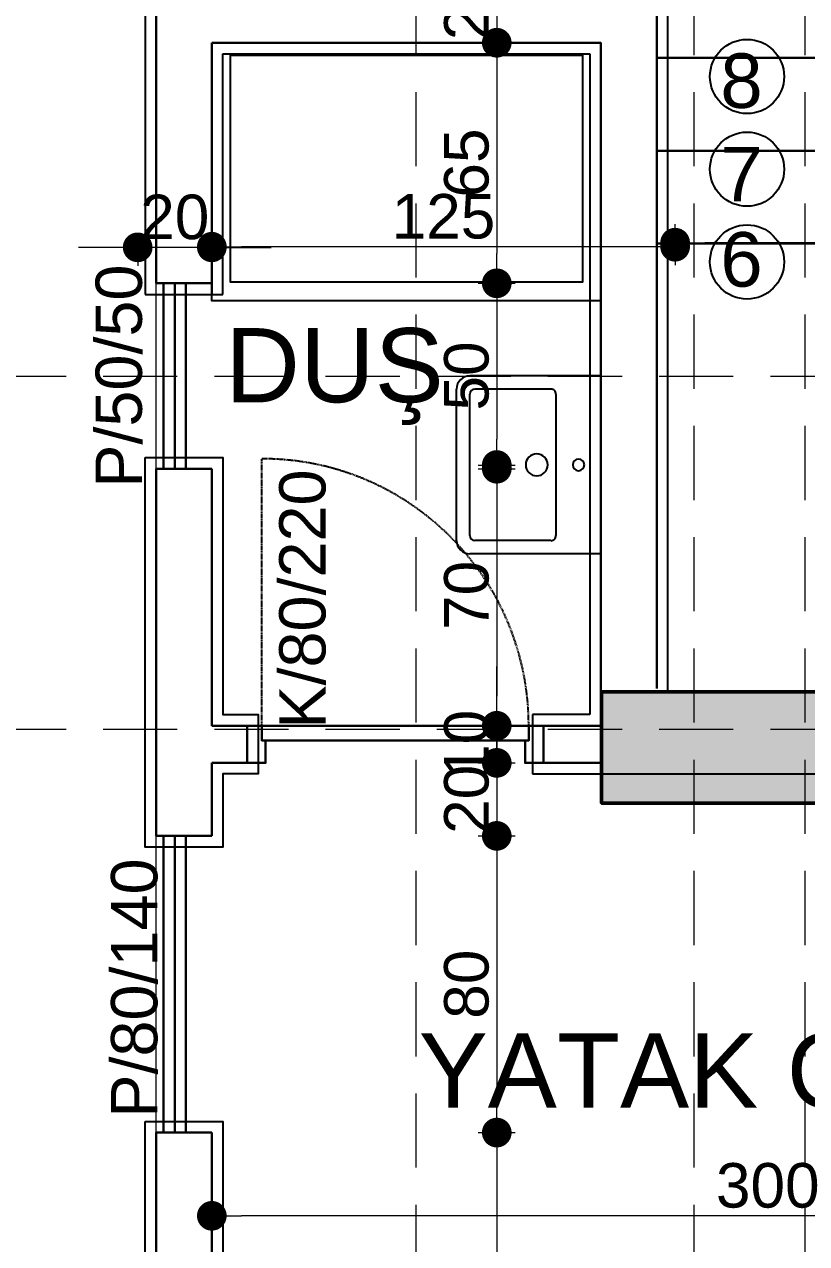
# Model space of a CAD drawing. Header units: millimetres. Extents: x 38129 to 72024, y -56282 to 16512.
# Drawn here: x 51147.9 to 51359, y -44474.2 to -44145.5 of the extents above; entities that cross this region are included whole.
import ezdxf

# ---------------------------------------------------------------- set-up
doc = ezdxf.new("R2010")
doc.units = ezdxf.units.MM
doc.linetypes.add('HIDDEN', pattern=[0.375, 0.25, -0.125])
for name, color, linetype, lineweight in [('AKS', 55, 'HIDDEN', 0), ('COLUMN4', 3, 'Continuous', 50), ('DIŞÖLÇÜ', 37, 'Continuous', 0), ('DUVAR', 255, 'Continuous', 30), ('KAPI', 4, 'Continuous', 30), ('M', 210, 'Continuous', 30), ('mahal', 7, 'Continuous', 5), ('pencere', 195, 'Continuous', 30), ('pencere+KAPI', 1, 'Continuous', 0), ('TARAMA', 252, 'Continuous', 0), ('ölçü İÇ', 31, 'Continuous', 0)]:
    doc.layers.add(name, color=color, linetype=linetype, lineweight=lineweight)
for name, color, linetype in [('HIDDEN', 1, 'HIDDEN'), ('sıva', 41, 'Continuous'), ('tefriş', 42, 'Continuous')]:
    doc.layers.add(name, color=color, linetype=linetype)
doc.styles.add('icdisolcu_yazi', font='arial.ttf')
doc.styles.get("Standard").update_dxf_attribs({"font": 'arial.ttf'})
doc.styles.add('style1', font='arial.ttf')
doc.dimstyles.new('İç Ölçü', dxfattribs={"dimtxt": 12, "dimasz": 8, "dimexe": 5, "dimexo": 0, "dimgap": 2, "dimtad": 1, "dimdec": 0, "dimzin": 12, "dimdsep": 46, "dimtxsty": 'icdisolcu_yazi', "dimblk": 'DOT', "dimcen": 8, "dimdle": 5, "dimclrd": 256, "dimclre": 256, "dimclrt": 7, "dimadec": 0, "dimazin": 3, "dimtfac": 1, "dimtdec": 0, "dimtix": 1, "dimtmove": 2, "dimatfit": 3, "dimldrblk": 'DOT', "dimfxl": 0, "dimtolj": 1, "dimtzin": 0, "dimlwd": -1, "dimlwe": -1, "dimarcsym": 0})

# ---------------------------------------------------------------- blocks, each defined once
blk = doc.blocks.new('*U11')
for p, q in [((4, 0), (0, 0)), ((76, 0), (80, 0))]:
    blk.add_line(p, q)
blk.add_lwpolyline([(4, 0), (76, 0), (76, -4), (4, -4)], close=True)
for points in [[(0, -10), (5, -10), (5, -4)], [(80, -10), (75, -10), (75, -4)]]:
    blk.add_lwpolyline(points)
at = {"layer": 'DUVAR'}
for p, q in [((0, 0), (0, -10)), ((80, 0), (80, -10))]:
    blk.add_line(p, q, dxfattribs=at)
at = {"layer": 'HIDDEN'}
blk.add_line((4, 0), (4, 72), dxfattribs=at)
blk.add_arc((4, 0), 72, 0, 90, dxfattribs=at)
blk = doc.blocks.new('A$C5F901649')
at = {"layer": 'tefriş'}
for p, q in [((3, 32.48), (37, 32.48)), ((0, 0), (0, 29.48)), ((2.97, 11.25), (3, 28.35)), ((4.12, 29.48), (35.88, 29.48)), ((37.03, 11.25), (37, 28.35)), ((40, 0), (40, 29.48)), ((35.91, 10.13), (4.09, 10.13)), ((0, 0), (20, 0)), ((40, 0), (20, 0))]:
    blk.add_line(p, q, dxfattribs=at)
for centre, radius, start, end in [((3, 29.48), 3, 90, 180), ((37, 29.48), 3, 0, 90), ((4.12, 28.35), 1.13, 90, 179.9238), ((35.88, 28.35), 1.13, 0.0762, 90), ((20, 14.45), 2.48, 90, 270), ((20, 14.45), 2.48, 270, 90), ((4.09, 11.25), 1.13, 179.9238, 270), ((35.91, 11.25), 1.13, 270, 0.0762), ((20, 5.05), 1.31, 90, 270), ((20, 5.05), 1.31, 270, 90)]:
    blk.add_arc(centre, radius, start, end, dxfattribs=at)
blk = doc.blocks.new('_Dot')
at = {"color": 0, "lineweight": -2}
blk.add_line((-0.5, 0), (-1, 0), dxfattribs=at)
at = {"color": 0, "lineweight": 30, "const_width": 0.5}
blk.add_lwpolyline([(-0.25, 0, 1), (0.25, 0, 1)], format="xyb", close=True, dxfattribs=at)
blk = doc.blocks.new('*D1382')
at = {"layer": 'Defpoints', "color": 0, "lineweight": 120, "transparency": 16777216}
for p in [(51275.4, -44150.43), (51198.52, -44215.29), (51275.4, -44215.29)]:
    blk.add_point(p, dxfattribs=at)
at = {"layer": 'ölçü İÇ', "transparency": 16777216}
for p, q in [((51275.4, -44150.43), (51280.4, -44150.43)), ((51270.4, -44215.29), (51280.4, -44215.29))]:
    blk.add_line(p, q, dxfattribs=at)
at = {"layer": 'ölçü İÇ', "linetype": 'Continuous', "transparency": 16777216}
blk.add_line((51275.4, -44158.43), (51275.4, -44207.29), dxfattribs=at)
at = {"layer": 'ölçü İÇ', "transparency": 16777216, "xscale": 8, "yscale": 8, "zscale": 8}
for p, rotation in [((51275.4, -44150.43), 90), ((51275.4, -44215.29), 270)]:
    blk.add_blockref('_Dot', p, dxfattribs=dict(at, rotation=rotation))
at = {"layer": 'ölçü İÇ', "color": 7, "transparency": 16777216, "insert": (51267.27, -44182.86), "char_height": 12, "attachment_point": 5, "rotation": 90, "style": 'icdisolcu_yazi'}
blk.add_mtext('\\A1;65', dxfattribs=at)
blk = doc.blocks.new('*D1383')
at = {"layer": 'Defpoints', "color": 0, "lineweight": 120, "transparency": 16777216}
for p in [(51198.52, -44215.29), (51198.52, -44265.29), (51275.4, -44265.29)]:
    blk.add_point(p, dxfattribs=at)
at = {"layer": 'ölçü İÇ', "transparency": 16777216}
for p, q in [((51270.4, -44215.29), (51280.4, -44215.29)), ((51270.4, -44265.29), (51280.4, -44265.29))]:
    blk.add_line(p, q, dxfattribs=at)
at = {"layer": 'ölçü İÇ', "linetype": 'Continuous', "transparency": 16777216}
blk.add_line((51275.4, -44223.29), (51275.4, -44257.29), dxfattribs=at)
at = {"layer": 'ölçü İÇ', "transparency": 16777216, "xscale": 8, "yscale": 8, "zscale": 8}
for p, rotation in [((51275.4, -44215.29), 90), ((51275.4, -44265.29), 270)]:
    blk.add_blockref('_Dot', p, dxfattribs=dict(at, rotation=rotation))
at = {"layer": 'ölçü İÇ', "color": 7, "transparency": 16777216, "insert": (51267.27, -44240.29), "char_height": 12, "attachment_point": 5, "rotation": 90, "style": 'icdisolcu_yazi'}
blk.add_mtext('\\A1;50', dxfattribs=at)
blk = doc.blocks.new('*D1384')
at = {"layer": 'Defpoints', "color": 0, "lineweight": 120, "transparency": 16777216}
for p in [(51198.52, -44264.29), (51208.02, -44334.6), (51275.4, -44334.6)]:
    blk.add_point(p, dxfattribs=at)
at = {"layer": 'ölçü İÇ', "transparency": 16777216}
for p, q in [((51270.4, -44264.29), (51280.4, -44264.29)), ((51270.4, -44334.6), (51280.4, -44334.6))]:
    blk.add_line(p, q, dxfattribs=at)
at = {"layer": 'ölçü İÇ', "linetype": 'Continuous', "transparency": 16777216}
blk.add_line((51275.4, -44272.29), (51275.4, -44326.6), dxfattribs=at)
at = {"layer": 'ölçü İÇ', "transparency": 16777216, "xscale": 8, "yscale": 8, "zscale": 8}
for p, rotation in [((51275.4, -44264.29), 90), ((51275.4, -44334.6), 270)]:
    blk.add_blockref('_Dot', p, dxfattribs=dict(at, rotation=rotation))
at = {"layer": 'ölçü İÇ', "color": 7, "transparency": 16777216, "insert": (51267.27, -44299.44), "char_height": 12, "attachment_point": 5, "rotation": 90, "style": 'icdisolcu_yazi'}
blk.add_mtext('\\A1;70', dxfattribs=at)
blk = doc.blocks.new('*D1385')
at = {"layer": 'Defpoints', "color": 0, "lineweight": 120, "transparency": 16777216}
for p in [(51208.02, -44334.6), (51208.02, -44344.6), (51275.4, -44344.6)]:
    blk.add_point(p, dxfattribs=at)
at = {"layer": 'ölçü İÇ', "linetype": 'Continuous', "transparency": 16777216}
for p, q in [((51275.4, -44326.6), (51275.4, -44318.6)), ((51275.4, -44334.6), (51275.4, -44344.6)), ((51275.4, -44352.6), (51275.4, -44360.6))]:
    blk.add_line(p, q, dxfattribs=at)
at = {"layer": 'ölçü İÇ', "transparency": 16777216}
for p, q in [((51270.4, -44334.6), (51280.4, -44334.6)), ((51270.4, -44344.6), (51280.4, -44344.6))]:
    blk.add_line(p, q, dxfattribs=at)
at = {"layer": 'ölçü İÇ', "transparency": 16777216, "xscale": 8, "yscale": 8, "zscale": 8}
for p, rotation in [((51275.4, -44334.6), 270), ((51275.4, -44344.6), 90)]:
    blk.add_blockref('_Dot', p, dxfattribs=dict(at, rotation=rotation))
at = {"layer": 'ölçü İÇ', "color": 7, "transparency": 16777216, "insert": (51267.27, -44339.6), "char_height": 12, "attachment_point": 5, "rotation": 90, "style": 'icdisolcu_yazi'}
blk.add_mtext('\\A1;10', dxfattribs=at)
blk = doc.blocks.new('*D1386')
at = {"layer": 'Defpoints', "color": 0, "lineweight": 120, "transparency": 16777216}
for p in [(51208.02, -44344.6), (51198.52, -44364.29), (51275.4, -44364.29)]:
    blk.add_point(p, dxfattribs=at)
at = {"layer": 'ölçü İÇ', "linetype": 'Continuous', "transparency": 16777216}
for p, q in [((51275.4, -44336.6), (51275.4, -44328.6)), ((51275.4, -44344.6), (51275.4, -44364.29)), ((51275.4, -44372.29), (51275.4, -44380.29))]:
    blk.add_line(p, q, dxfattribs=at)
at = {"layer": 'ölçü İÇ', "transparency": 16777216}
for p, q in [((51270.4, -44344.6), (51280.4, -44344.6)), ((51270.4, -44364.29), (51280.4, -44364.29))]:
    blk.add_line(p, q, dxfattribs=at)
at = {"layer": 'ölçü İÇ', "transparency": 16777216, "xscale": 8, "yscale": 8, "zscale": 8}
for p, rotation in [((51275.4, -44344.6), 270), ((51275.4, -44364.29), 90)]:
    blk.add_blockref('_Dot', p, dxfattribs=dict(at, rotation=rotation))
at = {"layer": 'ölçü İÇ', "color": 7, "transparency": 16777216, "insert": (51267.27, -44354.44), "char_height": 12, "attachment_point": 5, "rotation": 90, "style": 'icdisolcu_yazi'}
blk.add_mtext('\\A1;20', dxfattribs=at)
blk = doc.blocks.new('*D1387')
at = {"layer": 'Defpoints', "color": 0, "lineweight": 120, "transparency": 16777216}
for p in [(51198.52, -44364.29), (51198.52, -44444.29), (51275.4, -44444.29)]:
    blk.add_point(p, dxfattribs=at)
at = {"layer": 'ölçü İÇ', "transparency": 16777216}
for p, q in [((51270.4, -44364.29), (51280.4, -44364.29)), ((51270.4, -44444.29), (51280.4, -44444.29))]:
    blk.add_line(p, q, dxfattribs=at)
at = {"layer": 'ölçü İÇ', "linetype": 'Continuous', "transparency": 16777216}
blk.add_line((51275.4, -44372.29), (51275.4, -44436.29), dxfattribs=at)
at = {"layer": 'ölçü İÇ', "transparency": 16777216, "xscale": 8, "yscale": 8, "zscale": 8}
for p, rotation in [((51275.4, -44364.29), 90), ((51275.4, -44444.29), 270)]:
    blk.add_blockref('_Dot', p, dxfattribs=dict(at, rotation=rotation))
at = {"layer": 'ölçü İÇ', "color": 7, "transparency": 16777216, "insert": (51267.27, -44404.29), "char_height": 12, "attachment_point": 5, "rotation": 90, "style": 'icdisolcu_yazi'}
blk.add_mtext('\\A1;80', dxfattribs=at)
blk = doc.blocks.new('*D1388')
at = {"layer": 'Defpoints', "color": 0, "lineweight": 120, "transparency": 16777216}
for p in [(51198.52, -44444.29), (51198.51, -44639.28), (51275.4, -44639.28)]:
    blk.add_point(p, dxfattribs=at)
at = {"layer": 'ölçü İÇ', "transparency": 16777216}
for p, q in [((51270.4, -44444.29), (51280.4, -44444.29)), ((51270.4, -44639.28), (51280.4, -44639.28))]:
    blk.add_line(p, q, dxfattribs=at)
at = {"layer": 'ölçü İÇ', "linetype": 'Continuous', "transparency": 16777216}
blk.add_line((51275.4, -44452.29), (51275.4, -44631.28), dxfattribs=at)
at = {"layer": 'ölçü İÇ', "transparency": 16777216, "xscale": 8, "yscale": 8, "zscale": 8}
for p, rotation in [((51275.4, -44444.29), 90), ((51275.4, -44639.28), 270)]:
    blk.add_blockref('_Dot', p, dxfattribs=dict(at, rotation=rotation))
at = {"layer": 'ölçü İÇ', "color": 7, "transparency": 16777216, "insert": (51267.27, -44541.78), "char_height": 12, "attachment_point": 5, "rotation": 90, "style": 'icdisolcu_yazi'}
blk.add_mtext('\\A1;195', dxfattribs=at)
blk = doc.blocks.new('*D1465')
at = {"layer": 'Defpoints', "color": 0, "lineweight": 120, "transparency": 16777216}
for p in [(51198.52, -44466.73), (51198.52, -44466.73), (51498.52, -44466.73)]:
    blk.add_point(p, dxfattribs=at)
at = {"layer": 'ölçü İÇ', "transparency": 16777216}
for p, q in [((51198.52, -44466.73), (51198.52, -44471.73)), ((51498.52, -44466.73), (51498.52, -44471.73))]:
    blk.add_line(p, q, dxfattribs=at)
at = {"layer": 'ölçü İÇ', "linetype": 'Continuous', "transparency": 16777216}
blk.add_line((51490.52, -44466.73), (51206.52, -44466.73), dxfattribs=at)
at = {"layer": 'ölçü İÇ', "transparency": 16777216, "xscale": 8, "yscale": 8, "zscale": 8, "rotation": 180}
blk.add_blockref('_Dot', (51198.52, -44466.73), dxfattribs=at)
at = {"layer": 'ölçü İÇ', "transparency": 16777216, "xscale": 8, "yscale": 8, "zscale": 8}
blk.add_blockref('_Dot', (51498.52, -44466.73), dxfattribs=at)
at = {"layer": 'ölçü İÇ', "color": 7, "transparency": 16777216, "insert": (51348.52, -44458.6), "char_height": 12, "attachment_point": 5, "style": 'icdisolcu_yazi'}
blk.add_mtext('\\A1;300', dxfattribs=at)
blk = doc.blocks.new('*D1473')
at = {"layer": 'Defpoints', "color": 0, "lineweight": 120, "transparency": 16777216}
for p in [(51323.52, -44204.34), (51323.52, -44204.6), (51443.52, -44204.34)]:
    blk.add_point(p, dxfattribs=at)
at = {"layer": 'ölçü İÇ', "transparency": 16777216}
for p, q in [((51323.52, -44204.6), (51323.52, -44199.34)), ((51443.52, -44204.34), (51443.52, -44209.34))]:
    blk.add_line(p, q, dxfattribs=at)
at = {"layer": 'ölçü İÇ', "linetype": 'Continuous', "transparency": 16777216}
blk.add_line((51435.52, -44204.34), (51331.52, -44204.34), dxfattribs=at)
at = {"layer": 'ölçü İÇ', "transparency": 16777216, "xscale": 8, "yscale": 8, "zscale": 8, "rotation": 180}
blk.add_blockref('_Dot', (51323.52, -44204.34), dxfattribs=at)
at = {"layer": 'ölçü İÇ', "transparency": 16777216, "xscale": 8, "yscale": 8, "zscale": 8}
blk.add_blockref('_Dot', (51443.52, -44204.34), dxfattribs=at)
at = {"layer": 'ölçü İÇ', "color": 7, "transparency": 16777216, "insert": (51383.52, -44196.21), "char_height": 12, "attachment_point": 5, "style": 'icdisolcu_yazi'}
blk.add_mtext('\\A1;120', dxfattribs=at)
blk = doc.blocks.new('*D1474')
at = {"layer": 'Defpoints', "color": 0, "lineweight": 120, "transparency": 16777216}
for p in [(51198.52, -44204.6), (51198.52, -44205.43), (51323.52, -44204.6)]:
    blk.add_point(p, dxfattribs=at)
at = {"layer": 'ölçü İÇ', "transparency": 16777216}
for p, q in [((51198.52, -44204.6), (51198.52, -44210.43)), ((51323.52, -44204.6), (51323.52, -44210.43))]:
    blk.add_line(p, q, dxfattribs=at)
at = {"layer": 'ölçü İÇ', "linetype": 'Continuous', "transparency": 16777216}
blk.add_line((51315.52, -44205.43), (51206.52, -44205.43), dxfattribs=at)
at = {"layer": 'ölçü İÇ', "transparency": 16777216, "xscale": 8, "yscale": 8, "zscale": 8, "rotation": 180}
blk.add_blockref('_Dot', (51198.52, -44205.43), dxfattribs=at)
at = {"layer": 'ölçü İÇ', "transparency": 16777216, "xscale": 8, "yscale": 8, "zscale": 8}
blk.add_blockref('_Dot', (51323.52, -44205.43), dxfattribs=at)
at = {"layer": 'ölçü İÇ', "color": 7, "transparency": 16777216, "insert": (51261.02, -44197.3), "char_height": 12, "attachment_point": 5, "style": 'icdisolcu_yazi'}
blk.add_mtext('\\A1;125', dxfattribs=at)
blk = doc.blocks.new('*D1475')
at = {"layer": 'Defpoints', "color": 0, "lineweight": 120, "transparency": 16777216}
for p in [(51178.52, -44205.43), (51178.52, -44205.6), (51198.52, -44205.6)]:
    blk.add_point(p, dxfattribs=at)
at = {"layer": 'ölçü İÇ', "transparency": 16777216}
for p, q in [((51198.52, -44205.6), (51198.52, -44200.6)), ((51178.52, -44205.43), (51178.52, -44210.6))]:
    blk.add_line(p, q, dxfattribs=at)
at = {"layer": 'ölçü İÇ', "linetype": 'Continuous', "transparency": 16777216}
for p, q in [((51170.52, -44205.6), (51162.52, -44205.6)), ((51198.52, -44205.6), (51178.52, -44205.6)), ((51206.52, -44205.6), (51214.52, -44205.6))]:
    blk.add_line(p, q, dxfattribs=at)
at = {"layer": 'ölçü İÇ', "transparency": 16777216, "xscale": 8, "yscale": 8, "zscale": 8}
blk.add_blockref('_Dot', (51178.52, -44205.6), dxfattribs=at)
at = {"layer": 'ölçü İÇ', "transparency": 16777216, "xscale": 8, "yscale": 8, "zscale": 8, "rotation": 180}
blk.add_blockref('_Dot', (51198.52, -44205.6), dxfattribs=at)
at = {"layer": 'ölçü İÇ', "color": 7, "transparency": 16777216, "insert": (51188.52, -44197.47), "char_height": 12, "attachment_point": 5, "style": 'icdisolcu_yazi'}
blk.add_mtext('\\A1;20', dxfattribs=at)
blk = doc.blocks.new('*D1543')
at = {"layer": 'Defpoints', "color": 0, "lineweight": 120, "transparency": 16777216}
for p in [(51275.4, -44130.43), (51275.4, -44150.43), (51275.4, -44150.43)]:
    blk.add_point(p, dxfattribs=at)
at = {"layer": 'ölçü İÇ', "linetype": 'Continuous', "transparency": 16777216}
for p, q in [((51275.4, -44122.43), (51275.4, -44114.43)), ((51275.4, -44130.43), (51275.4, -44150.43)), ((51275.4, -44158.43), (51275.4, -44166.43))]:
    blk.add_line(p, q, dxfattribs=at)
at = {"layer": 'ölçü İÇ', "transparency": 16777216}
for p, q in [((51275.4, -44130.43), (51280.4, -44130.43)), ((51275.4, -44150.43), (51280.4, -44150.43))]:
    blk.add_line(p, q, dxfattribs=at)
at = {"layer": 'ölçü İÇ', "transparency": 16777216, "xscale": 8, "yscale": 8, "zscale": 8}
for p, rotation in [((51275.4, -44130.43), 270), ((51275.4, -44150.43), 90)]:
    blk.add_blockref('_Dot', p, dxfattribs=dict(at, rotation=rotation))
at = {"layer": 'ölçü İÇ', "color": 7, "transparency": 16777216, "insert": (51267.27, -44140.43), "char_height": 12, "attachment_point": 5, "rotation": 90, "style": 'icdisolcu_yazi'}
blk.add_mtext('\\A1;20', dxfattribs=at)
blk = doc.blocks.new('wertertw')
at = {"layer": 'TARAMA', "lineweight": -3}
h = blk.add_hatch(dxfattribs=at)
h.set_pattern_fill('ANSI33', color=256, scale=2.5, style=0)
h.set_pattern_definition([(45, (-86643.698, -32547.66), (-11.2253202, 11.2253202), []), (45, (-86632.472, -32547.66), (-11.2253202, 11.2253202), [7.9375, -3.96875])])
h.paths.add_polyline_path([(-616.25, 351.94), (-616.25, -88.06), (-306.25, -88.06), (-306.25, -68.06), (-596.25, -68.06), (-596.25, 331.94), (-306.25, 331.94), (-306.25, 351.94)])
h.paths.add_polyline_path([(38.75, -338.06), (78.75, -338.06), (78.75, -378.06), (38.75, -378.06)])
h.paths.add_polyline_path([(-471.25, -318.06), (-441.25, -318.06), (-441.25, -378.06), (-471.25, -378.06)])
h.paths.add_polyline_path([(-961.25, -318.06), (-931.25, -318.06), (-931.25, -378.06), (-961.25, -378.06)])
h.paths.add_polyline_path([(343.75, -163.06), (413.75, -163.06), (413.75, -198.06), (343.75, -198.06)])
h.paths.add_polyline_path([(8.75, -163.06), (78.75, -163.06), (78.75, -198.06), (8.75, -198.06)])
h.paths.add_polyline_path([(-1036.25, -148.06), (-906.25, -148.06), (-906.25, -178.06), (-1036.25, -178.06)])
h.paths.add_polyline_path([(-976.25, 256.94), (-916.25, 256.94), (-916.25, 226.94), (-976.25, 226.94)])
h.paths.add_polyline_path([(343.75, 459.44), (413.75, 459.44), (413.75, 424.44), (343.75, 424.44)])
h.paths.add_polyline_path([(8.75, 459.44), (78.75, 459.44), (78.75, 424.44), (8.75, 424.44)])
h.paths.add_polyline_path([(-616.25, 531.94), (-306.25, 531.94), (-306.25, 511.94), (-616.25, 511.94)])
h.paths.add_polyline_path([(-976.25, 656.94), (-916.25, 656.94), (-916.25, 626.94), (-976.25, 626.94)])
h.paths.add_polyline_path([(-616.25, 971.94), (-306.25, 971.94), (-306.25, 951.94), (-616.25, 951.94)])
h.paths.add_polyline_path([(343.75, 1081.94), (413.75, 1081.94), (413.75, 1046.94), (343.75, 1046.94)])
h.paths.add_polyline_path([(8.75, 1081.94), (78.75, 1081.94), (78.75, 1046.94), (8.75, 1046.94)])
h.paths.add_polyline_path([(-1036.25, 1061.94), (-906.25, 1061.94), (-906.25, 1031.94), (-1036.25, 1031.94)])
h.paths.add_polyline_path([(-931.25, 1286.94), (-901.25, 1286.94), (-901.25, 1226.94), (-931.25, 1226.94)])
h.paths.add_polyline_path([(68.75, 1332.04), (108.75, 1332.04), (108.75, 1292.04), (68.75, 1292.04)])
h.paths.add_polyline_path([(-511.25, 1332.04), (-481.25, 1332.04), (-481.25, 1252.04), (-511.25, 1252.04)])
at = {"layer": 'COLUMN4', "color": 3}
blk.add_lwpolyline([(-976.25, 256.94), (-916.25, 256.94), (-916.25, 226.94), (-976.25, 226.94)], close=True, dxfattribs=at)

msp = doc.modelspace()

# ---------------------------------------------------------------- linework, layer by layer
at = {"layer": 'AKS', "ltscale": 80}
for p, q in [((51253.53, -42903.74), (51253.53, -45280.38)), ((51328.53, -42903.74), (51328.53, -45280.38)), ((51358.53, -42903.74), (51358.53, -45280.38)), ((53019.21, -44240.43), (50939.02, -44240.43)), ((53019.21, -44335.6), (50939.02, -44335.6))]:
    msp.add_line(p, q, dxfattribs=at)
at = {"layer": 'DUVAR'}
for p, q in [((51183.52, -44065.57), (51183.52, -44215.29)), ((51198.52, -44150.43), (51303.52, -44150.43)), ((51198.52, -44218.03), (51198.52, -44150.43)), ((51198.52, -44150.43), (51303.52, -44150.43)), ((51198.52, -44215.29), (51183.52, -44215.29)), ((51183.52, -44364.29), (51183.52, -44265.29)), ((51198.52, -44265.29), (51183.52, -44265.29)), ((51198.52, -44334.6), (51198.52, -44265.29)), ((51198.52, -44294.29), (51198.52, -44294.29)), ((51198.52, -44334.6), (51212.02, -44334.6)), ((51284.02, -44334.6), (51303.52, -44334.6)), ((51198.52, -44344.6), (51208.02, -44344.6)), ((51288.02, -44344.6), (51303.52, -44344.6)), ((51198.52, -44364.29), (51183.52, -44364.29)), ((51183.52, -44639.28), (51183.52, -44444.29)), ((51198.52, -44444.29), (51183.52, -44444.29)), ((51198.52, -44639.28), (51198.52, -44444.29))]:
    msp.add_line(p, q, dxfattribs=at)
for points in [[(51318.54, -44324.53), (51318.54, -44142.17)], [(51303.52, -44334.6), (51303.52, -44150.43)], [(51198.52, -44334.6), (51198.52, -44294.29)], [(51198.52, -44364.29), (51198.52, -44344.6)]]:
    msp.add_lwpolyline(points, dxfattribs=at)
at = {"layer": 'M'}
for p, q in [((51318.54, -44154.53), (51438.54, -44154.53)), ((51318.54, -44179.53), (51438.54, -44179.53)), ((51318.54, -44204.53), (51438.54, -44204.53))]:
    msp.add_line(p, q, dxfattribs=at)
at = {"layer": 'pencere'}
for p, q in [((51185.52, -44215.29), (51185.52, -44265.29)), ((51188.52, -44215.29), (51188.52, -44265.29)), ((51191.52, -44215.29), (51191.52, -44265.29)), ((51185.52, -44364.29), (51185.52, -44444.29)), ((51188.52, -44364.29), (51188.52, -44444.29)), ((51191.52, -44364.29), (51191.52, -44444.29))]:
    msp.add_line(p, q, dxfattribs=at)
at = {"layer": 'sıva'}
for p, q in [((51321.54, -44325.43), (51321.54, -43959.18)), ((51180.52, -44062.57), (51180.52, -44218.29)), ((51201.52, -44218.29), (51201.52, -44153.43)), ((51201.52, -44153.43), (51300.52, -44153.43)), ((51300.52, -44153.43), (51300.52, -44331.6)), ((51180.52, -44218.29), (51201.52, -44218.29)), ((51300.52, -44331.6), (51285.02, -44331.6)), ((51285.02, -44331.6), (51285.02, -44347.6)), ((51285.02, -44347.6), (51490.52, -44347.6))]:
    msp.add_line(p, q, dxfattribs=at)
for points in [[(51180.52, -44262.29), (51201.52, -44262.29), (51201.52, -44331.6), (51211.02, -44331.6), (51211.02, -44347.6), (51201.52, -44347.6), (51201.52, -44367.29), (51180.52, -44367.29)], [(51180.52, -44441.29), (51201.51, -44441.29), (51201.51, -44642.28), (51180.52, -44642.28)]]:
    msp.add_lwpolyline(points, close=True, dxfattribs=at)
at = {"layer": 'tefriş', "color": 3, "lineweight": 15}
msp.add_lwpolyline([(51183.52, -44759.6), (51183.52, -43521.26), (51243.53, -43521.25), (51243.53, -43520.43), (51268.53, -43520.43), (51268.53, -43281.43), (51348.53, -43281.43), (51348.53, -43206.25), (51763.33, -43206.25), (51763.33, -43115.42), (52013.09, -43115.42), (52013.09, -43105.4), (52498.53, -43105.4), (52498.53, -43500.41), (52622.03, -43500.41), (52623.67, -43500.41), (52623.67, -43500.43), (52803.5, -43500.43), (52803.5, -43850.43), (52828.63, -43850.43), (52828.63, -44430.43), (52803.5, -44430.43), (52803.5, -44780.44)], dxfattribs=at)
at = {"layer": 'tefriş'}
for points in [[(51198.52, -44150.43), (51303.52, -44150.43), (51303.52, -44220.03), (51198.52, -44220.03)], [(51203.52, -44153.78), (51298.52, -44153.78), (51298.52, -44215.03), (51203.52, -44215.03)]]:
    msp.add_lwpolyline(points, close=True, dxfattribs=at)
for centre in [(51342.92, -44159.53), (51342.92, -44184.53), (51342.92, -44209.53)]:
    msp.add_circle(centre, 10, dxfattribs=at)

# ---------------------------------------------------------------- block references
at = {"layer": 'DIŞÖLÇÜ'}
msp.add_blockref('wertertw', (52279.92, -44582.37), dxfattribs=at)
at = {"layer": 'KAPI'}
msp.add_blockref('*U11', (51208.02, -44334.6), dxfattribs=at)
at = {"layer": 'tefriş', "xscale": 1.199999999953434, "yscale": 1.199999999953434, "zscale": 1.199999999953434, "rotation": 90.00000000000001}
msp.add_blockref('A$C5F901649', (51303.52, -44288.24), dxfattribs=at)

# ---------------------------------------------------------------- texts
at = {"layer": 'mahal', "char_height": 20, "attachment_point": 1}
for s, insert in [('DUŞ', (51202.11, -44227.37)), ('YATAK ODASI', (51254.34, -44417.56))]:
    msp.add_mtext_dynamic_manual_height_columns(s, width=250.3432, gutter_width=12.5, heights=[0], dxfattribs=dict(at, insert=insert))
at = {"layer": 'pencere+KAPI', "char_height": 12.5, "width": 27.0954, "attachment_point": 3, "rotation": 90, "style": 'style1'}
for s, insert in [('P/50/50', (51167.15, -44210.24)), ('K/80/220', (51216.69, -44265.49)), ('P/80/140', (51171.32, -44370.38))]:
    msp.add_mtext(s, dxfattribs=dict(at, insert=insert))
at = {"layer": 'tefriş', "char_height": 14.7, "width": 26.4931, "attachment_point": 9}
for s, insert in [('8', (51347.14, -44168.21)), ('7', (51347.14, -44193.21)), ('6', (51347.14, -44216.4))]:
    msp.add_mtext(s, dxfattribs=dict(at, insert=insert))

# ---------------------------------------------------------------- dimensions: what is measured, and where the dimension line sits
at = {"layer": 'ölçü İÇ'}
for base, p1, p2, picture, middle in [((51275.4, -44150.43), (51275.4, -44130.43), (51275.4, -44150.43), '*D1543', (51267.27, -44140.43)), ((51275.4, -44215.29), (51275.4, -44150.43), (51198.52, -44215.29), '*D1382', (51267.27, -44182.86)), ((51275.4, -44265.29), (51198.52, -44215.29), (51198.52, -44265.29), '*D1383', (51267.27, -44240.29)), ((51275.4, -44334.6), (51198.52, -44264.29), (51208.02, -44334.6), '*D1384', (51267.27, -44299.44)), ((51275.4, -44344.6), (51208.02, -44334.6), (51208.02, -44344.6), '*D1385', (51267.27, -44339.6)), ((51275.4, -44364.29), (51208.02, -44344.6), (51198.52, -44364.29), '*D1386', (51267.27, -44354.44)), ((51275.4, -44444.29), (51198.52, -44364.29), (51198.52, -44444.29), '*D1387', (51267.27, -44404.29)), ((51275.4, -44639.28), (51198.52, -44444.29), (51198.51, -44639.28), '*D1388', (51267.27, -44541.78))]:
    dim = msp.add_linear_dim(base=base, p1=p1, p2=p2, angle=90, dimstyle='İç Ölçü', dxfattribs=at)
    dim.commit()
    dim.dimension.update_dxf_attribs({"geometry": picture, "text_midpoint": middle})
for base, p1, p2, picture, middle in [((51178.52, -44205.6), (51198.52, -44205.6), (51178.52, -44205.43), '*D1475', (51188.52, -44197.47)), ((51198.52, -44205.43), (51323.52, -44204.6), (51198.52, -44204.6), '*D1474', (51261.02, -44197.3)), ((51323.52, -44204.34), (51443.52, -44204.34), (51323.52, -44204.6), '*D1473', (51383.52, -44196.21)), ((51198.52, -44466.73), (51498.52, -44466.73), (51198.52, -44466.73), '*D1465', (51348.52, -44458.6))]:
    dim = msp.add_linear_dim(base=base, p1=p1, p2=p2, dimstyle='İç Ölçü', dxfattribs=at)
    dim.commit()
    dim.dimension.update_dxf_attribs({"geometry": picture, "text_midpoint": middle})

doc.saveas('drawing.dxf')
